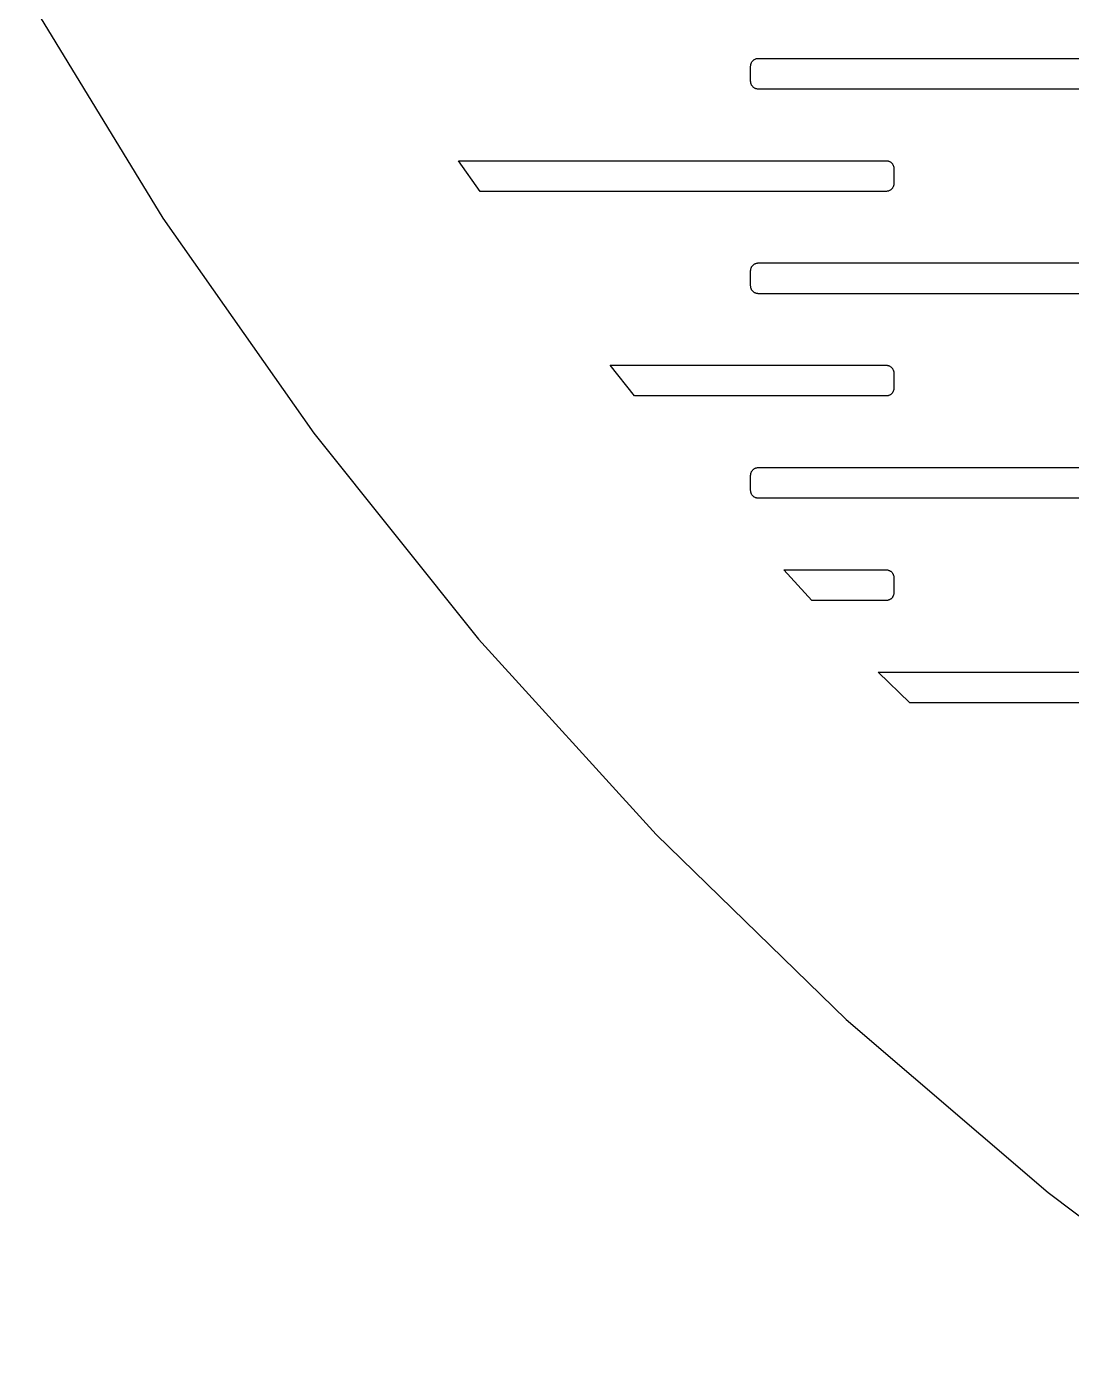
# Model space of a CAD drawing. Header units: metres. Extents: x -156 to 156, y -163 to 163.
# Drawn here: x -147.6 to -106.8, y -130.7 to -78.9 of the extents above; entities that cross this region are included whole.
import ezdxf

# ---------------------------------------------------------------- set-up
doc = ezdxf.new("R2010")
doc.units = ezdxf.units.M

msp = doc.modelspace()

# ---------------------------------------------------------------- linework, layer by layer
for p, q in [((-147.616, -77.6068), (-142.28, -86.3482)), ((-119.3, -80.4), (-119.299, -80.3812)), ((-119.3, -81), (-119.3, -80.4)), ((-119.299, -80.3812), (-119.298, -80.3624)), ((-119.298, -80.3624), (-119.295, -80.3438)), ((-119.295, -80.3438), (-119.291, -80.3254)), ((-119.291, -80.3254), (-119.285, -80.3073)), ((-119.285, -80.3073), (-119.279, -80.2896)), ((-119.279, -80.2896), (-119.271, -80.2723)), ((-119.271, -80.2723), (-119.263, -80.2555)), ((-119.263, -80.2555), (-119.253, -80.2392)), ((-119.253, -80.2392), (-119.243, -80.2237)), ((-119.243, -80.2237), (-119.231, -80.2088)), ((-119.231, -80.2088), (-119.219, -80.1946)), ((-119.219, -80.1946), (-119.205, -80.1813)), ((-119.205, -80.1813), (-119.191, -80.1688)), ((-119.191, -80.1688), (-119.176, -80.1573)), ((-119.176, -80.1573), (-119.161, -80.1467)), ((-119.161, -80.1467), (-119.145, -80.1371)), ((-119.145, -80.1371), (-119.128, -80.1286)), ((-119.128, -80.1286), (-119.11, -80.1211)), ((-119.11, -80.1211), (-119.093, -80.1147)), ((-119.093, -80.1147), (-119.075, -80.1094)), ((-119.075, -80.1094), (-119.056, -80.1053)), ((-119.056, -80.1053), (-119.038, -80.1024)), ((-119.038, -80.1024), (-119.019, -80.1006)), ((-119.019, -80.1006), (-119, -80.1)), ((-119, -80.1), (-92, -80.1)), ((-119.299, -81.0188), (-119.3, -81)), ((-119.298, -81.0376), (-119.299, -81.0188)), ((-119.295, -81.0562), (-119.298, -81.0376)), ((-119.291, -81.0746), (-119.295, -81.0562)), ((-119.285, -81.0927), (-119.291, -81.0746)), ((-119.279, -81.1104), (-119.285, -81.0927)), ((-119.271, -81.1277), (-119.279, -81.1104)), ((-119.263, -81.1445), (-119.271, -81.1277)), ((-119.253, -81.1608), (-119.263, -81.1445)), ((-119.243, -81.1763), (-119.253, -81.1608)), ((-119.231, -81.1912), (-119.243, -81.1763)), ((-119.219, -81.2054), (-119.231, -81.1912)), ((-119.205, -81.2187), (-119.219, -81.2054)), ((-119.191, -81.2312), (-119.205, -81.2187)), ((-119.176, -81.2427), (-119.191, -81.2312)), ((-119.161, -81.2533), (-119.176, -81.2427)), ((-119.145, -81.2629), (-119.161, -81.2533)), ((-119.128, -81.2714), (-119.145, -81.2629)), ((-119.11, -81.2789), (-119.128, -81.2714)), ((-119.093, -81.2853), (-119.11, -81.2789)), ((-119.075, -81.2906), (-119.093, -81.2853)), ((-119.056, -81.2947), (-119.075, -81.2906)), ((-119.038, -81.2976), (-119.056, -81.2947)), ((-119.019, -81.2994), (-119.038, -81.2976)), ((-119, -81.3), (-119.019, -81.2994)), ((-92, -81.3), (-119, -81.3)), ((-129.88, -85.3), (-130.721, -84.1)), ((-130.721, -84.1), (-114, -84.1)), ((-114, -84.1), (-113.981, -84.1006)), ((-113.981, -84.1006), (-113.962, -84.1024)), ((-113.962, -84.1024), (-113.944, -84.1053)), ((-113.944, -84.1053), (-113.925, -84.1094)), ((-113.925, -84.1094), (-113.907, -84.1147)), ((-113.907, -84.1147), (-113.89, -84.1211)), ((-113.89, -84.1211), (-113.872, -84.1286)), ((-113.872, -84.1286), (-113.855, -84.1371)), ((-113.855, -84.1371), (-113.839, -84.1467)), ((-113.839, -84.1467), (-113.824, -84.1573)), ((-113.824, -84.1573), (-113.809, -84.1688)), ((-113.809, -84.1688), (-113.795, -84.1813)), ((-113.795, -84.1813), (-113.781, -84.1946)), ((-113.781, -84.1946), (-113.769, -84.2088)), ((-113.769, -84.2088), (-113.757, -84.2237)), ((-113.757, -84.2237), (-113.747, -84.2392)), ((-113.747, -84.2392), (-113.737, -84.2555)), ((-113.737, -84.2555), (-113.729, -84.2723)), ((-113.729, -84.2723), (-113.721, -84.2896)), ((-113.721, -84.2896), (-113.715, -84.3073)), ((-113.715, -84.3073), (-113.709, -84.3254)), ((-113.709, -84.3254), (-113.705, -84.3438)), ((-113.705, -84.3438), (-113.702, -84.3624)), ((-113.702, -84.3624), (-113.701, -84.3812)), ((-113.701, -84.3812), (-113.7, -84.4)), ((-113.7, -84.4), (-113.7, -85)), ((-113.715, -85.0927), (-113.721, -85.1104)), ((-113.709, -85.0746), (-113.715, -85.0927)), ((-113.705, -85.0562), (-113.709, -85.0746)), ((-113.702, -85.0376), (-113.705, -85.0562)), ((-113.701, -85.0188), (-113.702, -85.0376)), ((-113.7, -85), (-113.701, -85.0188)), ((-114, -85.3), (-129.88, -85.3)), ((-113.981, -85.2994), (-114, -85.3)), ((-113.962, -85.2976), (-113.981, -85.2994)), ((-113.944, -85.2947), (-113.962, -85.2976)), ((-113.925, -85.2906), (-113.944, -85.2947)), ((-113.907, -85.2853), (-113.925, -85.2906)), ((-113.89, -85.2789), (-113.907, -85.2853)), ((-113.872, -85.2714), (-113.89, -85.2789)), ((-113.855, -85.2629), (-113.872, -85.2714)), ((-113.839, -85.2533), (-113.855, -85.2629)), ((-113.824, -85.2427), (-113.839, -85.2533)), ((-113.809, -85.2312), (-113.824, -85.2427)), ((-113.795, -85.2187), (-113.809, -85.2312)), ((-113.781, -85.2054), (-113.795, -85.2187)), ((-113.769, -85.1912), (-113.781, -85.2054)), ((-113.757, -85.1763), (-113.769, -85.1912)), ((-113.747, -85.1608), (-113.757, -85.1763)), ((-113.737, -85.1445), (-113.747, -85.1608)), ((-113.729, -85.1277), (-113.737, -85.1445)), ((-113.721, -85.1104), (-113.729, -85.1277)), ((-142.28, -86.3482), (-136.383, -94.7584)), ((-119.243, -88.2237), (-119.231, -88.2088)), ((-119.231, -88.2088), (-119.219, -88.1946)), ((-119.219, -88.1946), (-119.205, -88.1813)), ((-119.205, -88.1813), (-119.191, -88.1688)), ((-119.191, -88.1688), (-119.176, -88.1573)), ((-119.176, -88.1573), (-119.161, -88.1467)), ((-119.161, -88.1467), (-119.145, -88.1371)), ((-119.145, -88.1371), (-119.128, -88.1286)), ((-119.128, -88.1286), (-119.11, -88.1211)), ((-119.11, -88.1211), (-119.093, -88.1147)), ((-119.093, -88.1147), (-119.075, -88.1094)), ((-119.075, -88.1094), (-119.056, -88.1053)), ((-119.056, -88.1053), (-119.038, -88.1024)), ((-119.038, -88.1024), (-119.019, -88.1006)), ((-119.019, -88.1006), (-119, -88.1)), ((-119, -88.1), (-92, -88.1)), ((-119.3, -88.4), (-119.299, -88.3812)), ((-119.3, -89), (-119.3, -88.4)), ((-119.299, -88.3812), (-119.298, -88.3624)), ((-119.298, -88.3624), (-119.295, -88.3438)), ((-119.295, -88.3438), (-119.291, -88.3254)), ((-119.291, -88.3254), (-119.285, -88.3073)), ((-119.285, -88.3073), (-119.279, -88.2896)), ((-119.279, -88.2896), (-119.271, -88.2723)), ((-119.271, -88.2723), (-119.263, -88.2555)), ((-119.263, -88.2555), (-119.253, -88.2392)), ((-119.253, -88.2392), (-119.243, -88.2237)), ((-119.299, -89.0188), (-119.3, -89)), ((-119.298, -89.0376), (-119.299, -89.0188)), ((-119.295, -89.0562), (-119.298, -89.0376)), ((-119.291, -89.0746), (-119.295, -89.0562)), ((-119.285, -89.0927), (-119.291, -89.0746)), ((-119.279, -89.1104), (-119.285, -89.0927)), ((-119.271, -89.1277), (-119.279, -89.1104)), ((-119.263, -89.1445), (-119.271, -89.1277)), ((-119.253, -89.1608), (-119.263, -89.1445)), ((-119.243, -89.1763), (-119.253, -89.1608)), ((-119.231, -89.1912), (-119.243, -89.1763)), ((-119.219, -89.2054), (-119.231, -89.1912)), ((-119.205, -89.2187), (-119.219, -89.2054)), ((-119.191, -89.2312), (-119.205, -89.2187)), ((-119.176, -89.2427), (-119.191, -89.2312)), ((-119.161, -89.2533), (-119.176, -89.2427)), ((-119.145, -89.2629), (-119.161, -89.2533)), ((-119.128, -89.2714), (-119.145, -89.2629)), ((-119.11, -89.2789), (-119.128, -89.2714)), ((-119.093, -89.2853), (-119.11, -89.2789)), ((-119.075, -89.2906), (-119.093, -89.2853)), ((-119.056, -89.2947), (-119.075, -89.2906)), ((-119.038, -89.2976), (-119.056, -89.2947)), ((-119.019, -89.2994), (-119.038, -89.2976)), ((-119, -89.3), (-119.019, -89.2994)), ((-92, -89.3), (-119, -89.3)), ((-123.837, -93.3), (-124.797, -92.1)), ((-124.797, -92.1), (-114, -92.1)), ((-114, -92.1), (-113.981, -92.1006)), ((-113.981, -92.1006), (-113.962, -92.1024)), ((-113.962, -92.1024), (-113.944, -92.1053)), ((-113.944, -92.1053), (-113.925, -92.1094)), ((-113.925, -92.1094), (-113.907, -92.1147)), ((-113.907, -92.1147), (-113.89, -92.1211)), ((-113.89, -92.1211), (-113.872, -92.1286)), ((-113.872, -92.1286), (-113.855, -92.1371)), ((-113.855, -92.1371), (-113.839, -92.1467)), ((-113.839, -92.1467), (-113.824, -92.1573)), ((-113.824, -92.1573), (-113.809, -92.1688)), ((-113.809, -92.1688), (-113.795, -92.1813)), ((-113.795, -92.1813), (-113.781, -92.1946)), ((-113.781, -92.1946), (-113.769, -92.2088)), ((-113.769, -92.2088), (-113.757, -92.2237)), ((-113.757, -92.2237), (-113.747, -92.2392)), ((-113.747, -92.2392), (-113.737, -92.2555)), ((-113.737, -92.2555), (-113.729, -92.2723)), ((-113.729, -92.2723), (-113.721, -92.2896)), ((-113.721, -92.2896), (-113.715, -92.3073)), ((-113.715, -92.3073), (-113.709, -92.3254)), ((-113.709, -92.3254), (-113.705, -92.3438)), ((-113.705, -92.3438), (-113.702, -92.3624)), ((-113.702, -92.3624), (-113.701, -92.3812)), ((-113.701, -92.3812), (-113.7, -92.4)), ((-113.7, -92.4), (-113.7, -93)), ((-114, -93.3), (-123.837, -93.3)), ((-113.981, -93.2994), (-114, -93.3)), ((-113.962, -93.2976), (-113.981, -93.2994)), ((-113.944, -93.2947), (-113.962, -93.2976)), ((-113.925, -93.2906), (-113.944, -93.2947)), ((-113.907, -93.2853), (-113.925, -93.2906)), ((-113.89, -93.2789), (-113.907, -93.2853)), ((-113.872, -93.2714), (-113.89, -93.2789)), ((-113.855, -93.2629), (-113.872, -93.2714)), ((-113.839, -93.2533), (-113.855, -93.2629)), ((-113.824, -93.2427), (-113.839, -93.2533)), ((-113.809, -93.2312), (-113.824, -93.2427)), ((-113.795, -93.2187), (-113.809, -93.2312)), ((-113.781, -93.2054), (-113.795, -93.2187)), ((-113.769, -93.1912), (-113.781, -93.2054)), ((-113.757, -93.1763), (-113.769, -93.1912)), ((-113.747, -93.1608), (-113.757, -93.1763)), ((-113.737, -93.1445), (-113.747, -93.1608)), ((-113.729, -93.1277), (-113.737, -93.1445)), ((-113.721, -93.1104), (-113.729, -93.1277)), ((-113.715, -93.0927), (-113.721, -93.1104)), ((-113.709, -93.0746), (-113.715, -93.0927)), ((-113.705, -93.0562), (-113.709, -93.0746)), ((-113.702, -93.0376), (-113.705, -93.0562)), ((-113.701, -93.0188), (-113.702, -93.0376)), ((-113.7, -93), (-113.701, -93.0188)), ((-136.383, -94.7584), (-129.948, -102.805)), ((-119.3, -96.4), (-119.299, -96.3812)), ((-119.3, -97), (-119.3, -96.4)), ((-119.299, -96.3812), (-119.298, -96.3624)), ((-119.298, -96.3624), (-119.295, -96.3438)), ((-119.295, -96.3438), (-119.291, -96.3254)), ((-119.291, -96.3254), (-119.285, -96.3073)), ((-119.285, -96.3073), (-119.279, -96.2896)), ((-119.279, -96.2896), (-119.271, -96.2723)), ((-119.271, -96.2723), (-119.263, -96.2555)), ((-119.263, -96.2555), (-119.253, -96.2392)), ((-119.253, -96.2392), (-119.243, -96.2237)), ((-119.243, -96.2237), (-119.231, -96.2088)), ((-119.231, -96.2088), (-119.219, -96.1946)), ((-119.219, -96.1946), (-119.205, -96.1813)), ((-119.205, -96.1813), (-119.191, -96.1688)), ((-119.191, -96.1688), (-119.176, -96.1573)), ((-119.176, -96.1573), (-119.161, -96.1467)), ((-119.161, -96.1467), (-119.145, -96.1371)), ((-119.145, -96.1371), (-119.128, -96.1286)), ((-119.128, -96.1286), (-119.11, -96.1211)), ((-119.11, -96.1211), (-119.093, -96.1147)), ((-119.093, -96.1147), (-119.075, -96.1094)), ((-119.075, -96.1094), (-119.056, -96.1053)), ((-119.056, -96.1053), (-119.038, -96.1024)), ((-119.038, -96.1024), (-119.019, -96.1006)), ((-119.019, -96.1006), (-119, -96.1)), ((-119, -96.1), (-92, -96.1)), ((-119.299, -97.0188), (-119.3, -97)), ((-119.298, -97.0376), (-119.299, -97.0188)), ((-119.295, -97.0562), (-119.298, -97.0376)), ((-119.291, -97.0746), (-119.295, -97.0562)), ((-119.285, -97.0927), (-119.291, -97.0746)), ((-119.279, -97.1104), (-119.285, -97.0927)), ((-119.271, -97.1277), (-119.279, -97.1104)), ((-119.263, -97.1445), (-119.271, -97.1277)), ((-119.253, -97.1608), (-119.263, -97.1445)), ((-119.243, -97.1763), (-119.253, -97.1608)), ((-119.231, -97.1912), (-119.243, -97.1763)), ((-119.219, -97.2054), (-119.231, -97.1912)), ((-119.205, -97.2187), (-119.219, -97.2054)), ((-119.191, -97.2312), (-119.205, -97.2187)), ((-119.176, -97.2427), (-119.191, -97.2312)), ((-119.161, -97.2533), (-119.176, -97.2427)), ((-119.145, -97.2629), (-119.161, -97.2533)), ((-119.128, -97.2714), (-119.145, -97.2629)), ((-119.11, -97.2789), (-119.128, -97.2714)), ((-119.093, -97.2853), (-119.11, -97.2789)), ((-119.075, -97.2906), (-119.093, -97.2853)), ((-119.056, -97.2947), (-119.075, -97.2906)), ((-119.038, -97.2976), (-119.056, -97.2947)), ((-119.019, -97.2994), (-119.038, -97.2976)), ((-119, -97.3), (-119.019, -97.2994)), ((-92, -97.3), (-119, -97.3)), ((-116.913, -101.3), (-118.003, -100.1)), ((-118.003, -100.1), (-114, -100.1)), ((-114, -100.1), (-113.981, -100.101)), ((-113.981, -100.101), (-113.962, -100.102)), ((-113.962, -100.102), (-113.944, -100.105)), ((-113.944, -100.105), (-113.925, -100.109)), ((-113.925, -100.109), (-113.907, -100.115)), ((-113.907, -100.115), (-113.89, -100.121)), ((-113.89, -100.121), (-113.872, -100.129)), ((-113.872, -100.129), (-113.855, -100.137)), ((-113.855, -100.137), (-113.839, -100.147)), ((-113.839, -100.147), (-113.824, -100.157)), ((-113.824, -100.157), (-113.809, -100.169)), ((-113.809, -100.169), (-113.795, -100.181)), ((-113.795, -100.181), (-113.781, -100.195)), ((-113.781, -100.195), (-113.769, -100.209)), ((-113.769, -100.209), (-113.757, -100.224)), ((-113.757, -100.224), (-113.747, -100.239)), ((-113.747, -100.239), (-113.737, -100.255)), ((-113.737, -100.255), (-113.729, -100.272)), ((-113.729, -100.272), (-113.721, -100.29)), ((-113.721, -100.29), (-113.715, -100.307)), ((-113.715, -100.307), (-113.709, -100.325)), ((-113.709, -100.325), (-113.705, -100.344)), ((-113.705, -100.344), (-113.702, -100.362)), ((-113.702, -100.362), (-113.701, -100.381)), ((-113.701, -100.381), (-113.7, -100.4)), ((-113.7, -100.4), (-113.7, -101)), ((-113.757, -101.176), (-113.769, -101.191)), ((-113.747, -101.161), (-113.757, -101.176)), ((-113.737, -101.145), (-113.747, -101.161)), ((-113.729, -101.128), (-113.737, -101.145)), ((-113.721, -101.11), (-113.729, -101.128)), ((-113.715, -101.093), (-113.721, -101.11)), ((-113.709, -101.075), (-113.715, -101.093)), ((-113.705, -101.056), (-113.709, -101.075)), ((-113.702, -101.038), (-113.705, -101.056)), ((-113.701, -101.019), (-113.702, -101.038)), ((-113.7, -101), (-113.701, -101.019)), ((-114, -101.3), (-116.913, -101.3)), ((-113.981, -101.299), (-114, -101.3)), ((-113.962, -101.298), (-113.981, -101.299)), ((-113.944, -101.295), (-113.962, -101.298)), ((-113.925, -101.291), (-113.944, -101.295)), ((-113.907, -101.285), (-113.925, -101.291)), ((-113.89, -101.279), (-113.907, -101.285)), ((-113.872, -101.271), (-113.89, -101.279)), ((-113.855, -101.263), (-113.872, -101.271)), ((-113.839, -101.253), (-113.855, -101.263)), ((-113.824, -101.243), (-113.839, -101.253)), ((-113.809, -101.231), (-113.824, -101.243)), ((-113.795, -101.219), (-113.809, -101.231)), ((-113.781, -101.205), (-113.795, -101.219)), ((-113.769, -101.191), (-113.781, -101.205)), ((-129.948, -102.805), (-122.998, -110.456)), ((-113.078, -105.3), (-114.313, -104.1)), ((-114.313, -104.1), (-92, -104.1)), ((-92, -105.3), (-113.078, -105.3)), ((-122.998, -110.456), (-115.56, -117.682)), ((-115.56, -117.682), (-107.661, -124.454)), ((-107.661, -124.454), (-99.3321, -130.745))]:
    msp.add_line(p, q)

doc.saveas('drawing.dxf')
